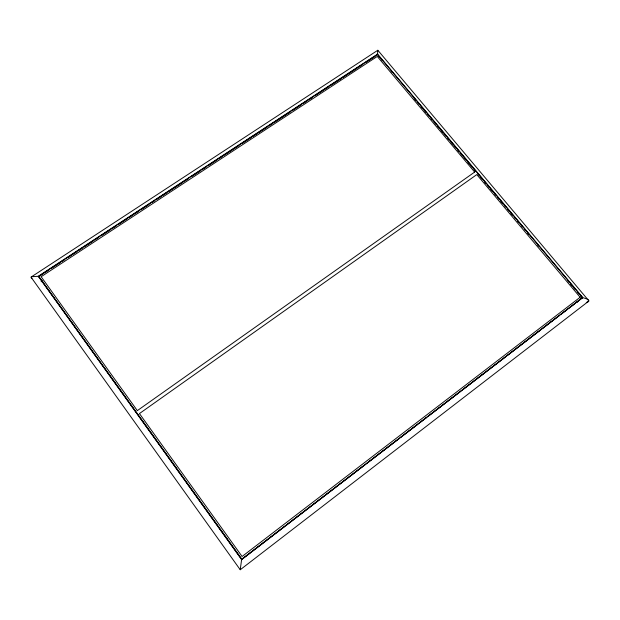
<?xml version="1.0" encoding="UTF-8"?>
<svg xmlns="http://www.w3.org/2000/svg" width="620" height="620" viewBox="0 0 620 620"><rect width="100%" height="100%" fill="white"/><g stroke="black" fill="none" stroke-linecap="round" stroke-linejoin="round"><path stroke-width="0.93" d="M588.736 300.165L586.574 298.825L582.862 297.678L377.58 54.142L377.828 50.243L588.977 300.964L240.235 569.757L240.428 568.842M582.738 297.476L241.614 559.62L240.219 569.734L31.016 277.125L377.828 50.243L377.541 51.096M241.932 559.689L38.611 276.349L377.541 54.413L582.544 297.623L577.104 302.056M376.689 55.405L376.906 54.211M241.668 559.255L582.544 297.623M241.847 559.294L284.875 526.264M286.417 525.086L337.9 485.568M339.435 484.39L364.793 464.923M366.335 463.745L399.373 438.379M400.915 437.201L417.818 424.227M419.353 423.042L426.273 417.74M427.808 416.555L444.711 403.581M446.253 402.403L460.854 391.197M462.388 390.011L479.291 377.038M480.833 375.86L506.191 356.392M507.726 355.214L540.772 329.856M542.306 328.67L559.209 315.696M560.751 314.518L567.664 309.21M569.199 308.031L575.345 303.312M576.887 302.134L578.421 300.948M588.535 301.537L587.396 302.079M31.357 276.729L38.277 276.295L377.58 54.142M38.82 276.629L42.873 273.978M44.493 272.916L48.546 270.258M51.785 268.142L60.698 262.306M62.318 261.245L64.744 259.648M67.983 257.525L71.23 255.409M72.85 254.347L76.895 251.689M78.515 250.635L82.569 247.977M84.188 246.915L93.101 241.079M94.721 240.017L98.766 237.367M102.013 235.244L110.918 229.408M112.538 228.346L116.591 225.696M118.211 224.634L127.123 218.798M128.743 217.736L132.796 215.086M134.416 214.024L138.462 211.374M140.895 209.777L148.994 204.476M152.233 202.353L154.667 200.764M157.093 199.167L161.146 196.517M162.766 195.455L166.819 192.805M168.439 191.743L172.484 189.092M174.104 188.031L183.016 182.195M184.636 181.133L188.689 178.483M191.929 176.359L200.841 170.523M202.461 169.462L206.506 166.803M208.126 165.749L217.039 159.913M218.659 158.852L222.712 156.194M224.331 155.132L233.244 149.296M234.864 148.242L238.909 145.584M242.156 143.46L251.061 137.625M252.681 136.563L256.734 133.912M258.354 132.85L267.267 127.015M268.886 125.953L272.94 123.302M274.559 122.241L290.757 111.631M292.377 110.569L301.289 104.733M302.909 103.672L306.962 101.021M308.582 99.959L312.627 97.309M315.061 95.713L317.487 94.124M319.114 93.062L323.16 90.412M324.779 89.35L328.833 86.699M331.258 85.103L340.985 78.74M342.604 77.678L346.65 75.028M348.269 73.966L357.182 68.13M358.802 67.069L362.855 64.41M366.094 62.294L375.007 56.459M586.869 302.235L586.28 302.366M41.145 281.542L42.842 281.906L38.611 276.349M31.899 278.326L31.171 277.683M378.06 55.606L379.3 57.079M381.168 59.295L382.416 60.776M391.127 71.114L392.375 72.594M414.16 98.441L416.028 100.657M417.275 102.137L419.143 104.354M421.011 106.57L422.259 108.043M424.127 110.259L425.994 112.476M427.234 113.956L429.102 116.173M430.97 118.389L432.218 119.862M434.085 122.078L435.953 124.294M437.193 125.775L439.061 127.991M440.929 130.208L442.796 132.424M444.044 133.897L445.912 136.113M447.779 138.33L449.019 139.81M450.887 142.026L452.755 144.243M454.003 145.716L455.871 147.932M457.738 150.149L458.986 151.629M460.854 153.845L462.721 156.062M463.962 157.534L465.829 159.751M467.697 161.967L469.565 164.184M470.812 165.664L472.68 167.873M473.92 169.353L475.788 171.57M477.656 173.786L479.524 176.002M480.771 177.475L482.639 179.692M484.507 181.908L485.747 183.388M487.614 185.605L489.482 187.821M490.73 189.294L492.598 191.51M494.466 193.727L495.713 195.207M497.581 197.424L499.449 199.64M500.689 201.113L502.557 203.329M504.424 205.546L505.672 207.026M507.54 209.242L509.407 211.459M510.647 212.931L512.515 215.148M514.383 217.364L515.631 218.845M517.499 221.061L518.746 222.534M521.234 225.494L522.482 226.967M524.342 229.183L525.589 230.663M527.457 232.88L528.705 234.352M537.416 244.699L538.664 246.171M567.92 280.891L569.168 282.363M570.408 283.844L572.275 286.06M573.523 287.541L575.391 289.749M577.259 291.966L579.126 294.182M580.366 295.663L582.234 297.879M40.936 279.395L241.42 558.543M38.277 276.295L241.614 559.62M580.134 297.267L242.095 556.489L139.438 413.579L476.796 174.592L580.134 297.267M474.657 172.058L137.322 410.634L41.137 276.721L377.27 56.443L474.657 172.058"/></g></svg>
